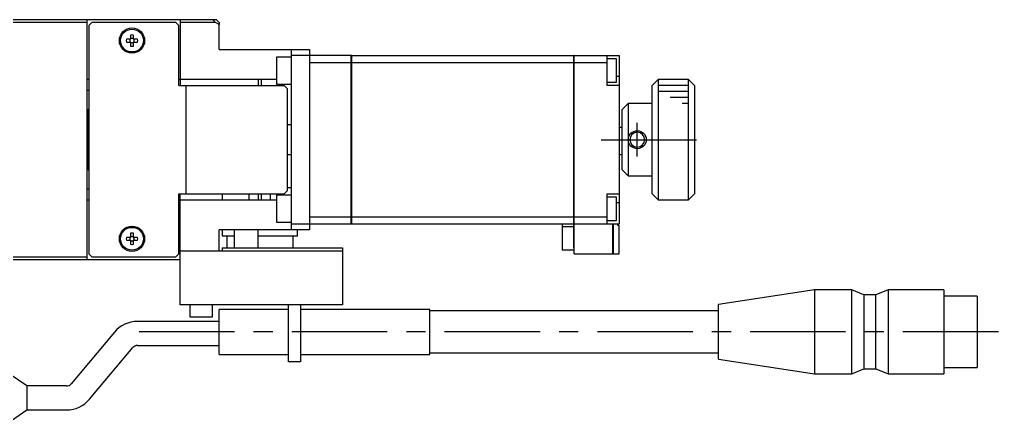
# Model space of a CAD drawing. Extents: x -2 to 888, y -8 to 518.
# Drawn here: x 281.3 to 444.1, y 288.2 to 355.9 of the extents above; entities that cross this region are included whole.
import ezdxf

# ---------------------------------------------------------------- set-up
doc = ezdxf.new("R2010")
doc.units = 0
doc.header["$LTSCALE"] = 0.5
doc.linetypes.add('CENTER', pattern=[50.8, 31.75, -6.35, 6.35, -6.35])
for name, color, linetype in [('MSM_CENTER', 1, 'CENTER'), ('MSM_CONTINUOUS', 7, 'CONTINUOUS'), ('MSM_NARROW', 5, 'CONTINUOUS')]:
    doc.layers.add(name, color=color, linetype=linetype)

msp = doc.modelspace()

# ---------------------------------------------------------------- linework, layer by layer
at = {"layer": 'MSM_CENTER'}
for p, q in [((384.02, 333.11), (384.02, 338.71)), ((378.02, 335.91), (396.02, 335.91)), ((444.07, 303.91), (298.47, 303.91))]:
    msp.add_line(p, q, dxfattribs=at)
at = {"layer": 'MSM_CONTINUOUS'}
for p, q in [((279.02, 355.91), (314.02, 355.91)), ((292.52, 355.41), (280.14, 355.41)), ((292.52, 355.91), (292.52, 315.91)), ((293.32, 355.41), (292.82, 354.91)), ((292.82, 354.91), (292.82, 316.91)), ((307.32, 355.41), (293.32, 355.41)), ((307.82, 354.91), (307.32, 355.41)), ((307.82, 344.91), (307.82, 354.91)), ((308.02, 355.91), (308.02, 344.91)), ((313.91, 355.41), (308.02, 355.41)), ((313.91, 355.41), (313.41, 355.91)), ((314.52, 355.11), (313.91, 355.41)), ((314.02, 355.91), (314.52, 355.41)), ((314.52, 355.41), (314.52, 355.11)), ((314.52, 350.91), (314.52, 355.11)), ((299.78, 353.33), (299.78, 352.65)), ((300.26, 352.65), (300.26, 353.33)), ((299.78, 352.65), (299.11, 352.65)), ((299.11, 352.17), (299.78, 352.17)), ((299.78, 352.17), (299.78, 351.49)), ((300.94, 352.65), (300.26, 352.65)), ((300.26, 352.17), (300.94, 352.17)), ((300.26, 351.49), (300.26, 352.17)), ((314.52, 350.91), (329.52, 350.91)), ((326.52, 320.91), (326.52, 350.91)), ((336.47, 349.91), (326.52, 349.91)), ((329.52, 350.91), (329.52, 320.91)), ((336.47, 321.91), (336.47, 349.91)), ((336.52, 349.9), (336.47, 349.9)), ((336.52, 349.91), (373.47, 349.91)), ((336.52, 349.91), (336.52, 321.91)), ((373.47, 317.91), (373.47, 349.91)), ((373.52, 349.9), (373.47, 349.9)), ((373.52, 349.91), (381.02, 349.91)), ((373.52, 316.91), (373.52, 349.91)), ((379.02, 344.91), (379.02, 349.91)), ((381.02, 349.91), (381.02, 321.91)), ((324.02, 349.66), (324.02, 345.16)), ((326.52, 349.66), (324.02, 349.66)), ((329.52, 348.76), (336.47, 348.76)), ((336.52, 348.75), (336.47, 348.75)), ((336.52, 348.76), (373.47, 348.76)), ((373.52, 348.75), (373.47, 348.75)), ((373.52, 348.76), (379.02, 348.76)), ((379.02, 349.41), (380.52, 349.41)), ((380.52, 349.41), (380.52, 345.41)), ((292.82, 345.91), (292.52, 345.91)), ((324.02, 345.91), (307.82, 345.91)), ((321.02, 345.91), (321.02, 344.91)), ((321.52, 345.91), (321.52, 344.91)), ((324.02, 345.16), (326.52, 345.16)), ((380.52, 345.41), (379.02, 345.41)), ((381.02, 346.41), (380.52, 346.41)), ((387.52, 345.91), (386.52, 344.91)), ((387.52, 345.91), (387.52, 325.91)), ((392.52, 345.91), (387.52, 345.91)), ((392.52, 325.91), (392.52, 345.91)), ((393.52, 344.91), (392.52, 345.91)), ((292.52, 344.16), (292.82, 344.16)), ((307.82, 344.91), (325.32, 344.91)), ((309.02, 326.91), (309.02, 344.91)), ((325.82, 344.41), (325.32, 344.91)), ((325.82, 344.41), (325.82, 327.41)), ((381.02, 344.91), (379.02, 344.91)), ((386.52, 326.91), (386.52, 344.91)), ((393.52, 344.91), (393.52, 326.91)), ((381.52, 340.91), (382.52, 341.91)), ((382.52, 341.91), (382.52, 329.91)), ((386.52, 341.91), (382.52, 341.91)), ((292.72, 340.91), (292.52, 340.71)), ((292.72, 340.91), (292.72, 330.91)), ((292.82, 340.91), (292.72, 340.91)), ((381.52, 330.91), (381.52, 340.91)), ((325.82, 338.41), (326.52, 338.41)), ((381.52, 337.91), (381.02, 337.91)), ((326.52, 333.41), (325.82, 333.41)), ((381.52, 333.41), (381.02, 333.41)), ((292.52, 331.11), (292.72, 330.91)), ((292.72, 330.91), (292.82, 330.91)), ((382.52, 329.91), (381.52, 330.91)), ((382.52, 329.91), (386.52, 329.91)), ((292.82, 327.66), (292.52, 327.66)), ((325.32, 326.91), (325.82, 327.41)), ((326.52, 327.91), (325.82, 327.91)), ((292.52, 325.91), (292.82, 325.91)), ((307.82, 316.91), (307.82, 326.91)), ((307.82, 326.91), (325.32, 326.91)), ((307.82, 325.91), (324.02, 325.91)), ((308.02, 308.41), (308.02, 326.91)), ((315.02, 326.91), (315.02, 325.91)), ((319.52, 325.91), (319.52, 326.91)), ((321.02, 326.91), (321.02, 325.91)), ((321.52, 326.91), (321.52, 325.91)), ((323.02, 326.91), (323.02, 325.91)), ((324.02, 326.66), (324.02, 322.16)), ((326.52, 326.66), (324.02, 326.66)), ((379.02, 326.91), (381.02, 326.91)), ((379.02, 321.91), (379.02, 326.91)), ((379.02, 326.41), (380.52, 326.41)), ((380.52, 326.41), (380.52, 322.41)), ((386.52, 326.91), (387.52, 325.91)), ((387.52, 325.91), (392.52, 325.91)), ((392.52, 325.91), (393.52, 326.91)), ((381.02, 325.41), (380.52, 325.41)), ((329.52, 323.07), (336.47, 323.07)), ((336.52, 323.07), (336.47, 323.07)), ((336.52, 323.07), (373.47, 323.07)), ((373.52, 323.07), (373.47, 323.07)), ((373.52, 323.07), (379.02, 323.07)), ((380.52, 322.41), (379.02, 322.41)), ((314.52, 317.41), (314.52, 320.91)), ((329.52, 320.91), (314.52, 320.91)), ((315.02, 320.91), (315.02, 319.91)), ((317.02, 320.91), (317.02, 317.91)), ((321.02, 317.91), (321.02, 320.91)), ((324.02, 322.16), (326.52, 322.16)), ((326.52, 321.91), (336.47, 321.91)), ((327.52, 319.91), (327.52, 320.91)), ((336.52, 321.92), (336.47, 321.92)), ((336.52, 321.91), (373.47, 321.91)), ((371.52, 321.91), (371.52, 317.51)), ((373.47, 321.41), (371.52, 321.41)), ((373.52, 321.92), (373.47, 321.92)), ((373.52, 321.91), (381.02, 321.91)), ((379.97, 316.91), (379.97, 321.91)), ((380.02, 321.91), (380.02, 316.91)), ((380.82, 321.61), (380.82, 321.91)), ((381.02, 321.61), (380.82, 321.61)), ((381.02, 316.91), (381.02, 321.61)), ((299.78, 319.65), (299.11, 319.65)), ((299.11, 319.17), (299.78, 319.17)), ((299.78, 320.33), (299.78, 319.65)), ((299.78, 319.17), (299.78, 318.49)), ((300.26, 319.65), (300.26, 320.33)), ((300.94, 319.65), (300.26, 319.65)), ((300.26, 318.49), (300.26, 319.17)), ((300.26, 319.17), (300.94, 319.17)), ((315.02, 319.91), (317.02, 319.91)), ((315.77, 319.91), (315.77, 317.91)), ((321.02, 319.91), (327.52, 319.91)), ((326.77, 319.91), (326.77, 317.91)), ((308.02, 317.41), (335.02, 317.41)), ((315.02, 317.91), (315.02, 317.41)), ((315.02, 317.91), (335.02, 317.91)), ((335.02, 317.91), (335.02, 308.41)), ((373.52, 317.51), (371.52, 317.51)), ((373.52, 317.91), (373.47, 317.91)), ((308.02, 315.91), (279.02, 315.91)), ((280.14, 316.41), (292.52, 316.41)), ((292.82, 316.91), (293.32, 316.41)), ((293.32, 316.41), (307.32, 316.41)), ((307.32, 316.41), (307.82, 316.91)), ((373.52, 316.91), (379.97, 316.91)), ((380.02, 316.96), (379.97, 316.96)), ((380.02, 316.91), (381.02, 316.91)), ((413.52, 310.91), (397.52, 308.48)), ((413.52, 310.91), (413.52, 296.91)), ((419.72, 310.91), (413.52, 310.91)), ((419.72, 296.91), (419.72, 310.91)), ((421.72, 310.06), (419.72, 310.91)), ((425.72, 310.91), (423.72, 310.06)), ((425.72, 310.91), (425.72, 296.91)), ((435.02, 310.91), (425.72, 310.91)), ((435.02, 310.91), (435.02, 296.91)), ((421.72, 310.06), (421.72, 297.76)), ((423.72, 310.06), (421.72, 310.06)), ((423.72, 297.76), (423.72, 310.06)), ((440.52, 309.86), (435.02, 309.86)), ((440.52, 309.86), (440.52, 297.96)), ((335.02, 308.41), (308.02, 308.41)), ((309.62, 308.41), (309.62, 306.41)), ((313.42, 306.41), (313.42, 308.41)), ((314.52, 300.16), (314.52, 307.66)), ((326.02, 307.66), (314.52, 307.66)), ((326.02, 298.91), (326.02, 308.41)), ((328.02, 308.41), (328.02, 298.91)), ((349.52, 307.66), (328.02, 307.66)), ((349.52, 300.16), (349.52, 307.66)), ((397.52, 299.34), (397.52, 308.48)), ((309.62, 306.41), (313.42, 306.41)), ((397.52, 307.41), (349.52, 307.41)), ((314.52, 305.64), (300.92, 305.64)), ((297.09, 303.85), (289.89, 295.27)), ((292.96, 292.7), (300.16, 301.28)), ((300.92, 301.64), (314.52, 301.64)), ((314.52, 300.16), (326.02, 300.16)), ((328.02, 300.16), (349.52, 300.16)), ((349.52, 300.41), (397.52, 300.41)), ((328.02, 298.91), (326.02, 298.91)), ((397.52, 299.34), (413.52, 296.91)), ((435.02, 297.96), (440.52, 297.96)), ((282.52, 294.91), (278.52, 297.66)), ((413.52, 296.91), (419.72, 296.91)), ((419.72, 296.91), (421.72, 297.76)), ((421.72, 297.76), (423.72, 297.76)), ((423.72, 297.76), (425.72, 296.91)), ((425.72, 296.91), (435.02, 296.91)), ((282.52, 294.91), (282.52, 290.91)), ((289.13, 294.91), (282.52, 294.91)), ((278.52, 288.16), (282.52, 290.91)), ((282.52, 290.91), (289.13, 290.91))]:
    msp.add_line(p, q, dxfattribs=at)
for centre, radius in [((300.02, 352.41), 2.1), ((300.02, 352.41), 1.9), ((300.02, 319.41), 2.1), ((300.02, 319.41), 1.9)]:
    msp.add_circle(centre, radius, dxfattribs=at)
at = {"layer": 'MSM_CONTINUOUS', "extrusion": (0, 0, -1)}
msp.add_circle((-384.02, 335.91), 1.23, dxfattribs=at)
at = {"layer": 'MSM_CONTINUOUS'}
for centre, radius, start, end in [((300.02, 352.41), 0.95, 75.3667, 104.6333), ((300.02, 352.41), 0.95, 165.3667, 194.6333), ((300.02, 352.41), 0.365, 138.8496, 221.1504), ((300.02, 352.41), 0.365, 48.8496, 131.1504), ((300.02, 352.41), 0.365, 228.8496, 311.1504), ((300.02, 352.41), 0.365, 318.8496, 41.1504), ((300.02, 352.41), 0.95, 345.3667, 14.6333), ((300.02, 352.41), 0.95, 255.3667, 284.6333), ((300.02, 319.41), 0.95, 165.3667, 194.6333), ((300.02, 319.41), 0.365, 138.8496, 221.1504), ((300.02, 319.41), 0.95, 75.3667, 104.6333), ((300.02, 319.41), 0.365, 48.8496, 131.1504), ((300.02, 319.41), 0.365, 228.8496, 311.1504), ((300.02, 319.41), 0.365, 318.8496, 41.1504), ((300.02, 319.41), 0.95, 345.3667, 14.6333), ((300.02, 319.41), 0.95, 255.3667, 284.6333), ((300.92, 300.64), 5, 90, 140), ((300.92, 300.64), 1, 90, 140), ((289.13, 295.91), 1, 270, 320), ((289.13, 295.91), 5, 270, 320)]:
    msp.add_arc(centre, radius, start, end, dxfattribs=at)
at = {"layer": 'MSM_NARROW'}
for p, q in [((392.52, 344.91), (387.52, 344.91)), ((392.52, 343.91), (387.52, 343.91)), ((392.52, 342.91), (389.52, 342.91)), ((392.52, 341.91), (391.52, 341.91))]:
    msp.add_line(p, q, dxfattribs=at)
msp.add_circle((384.02, 335.91), 1.5, dxfattribs=at)

doc.saveas('drawing.dxf')
